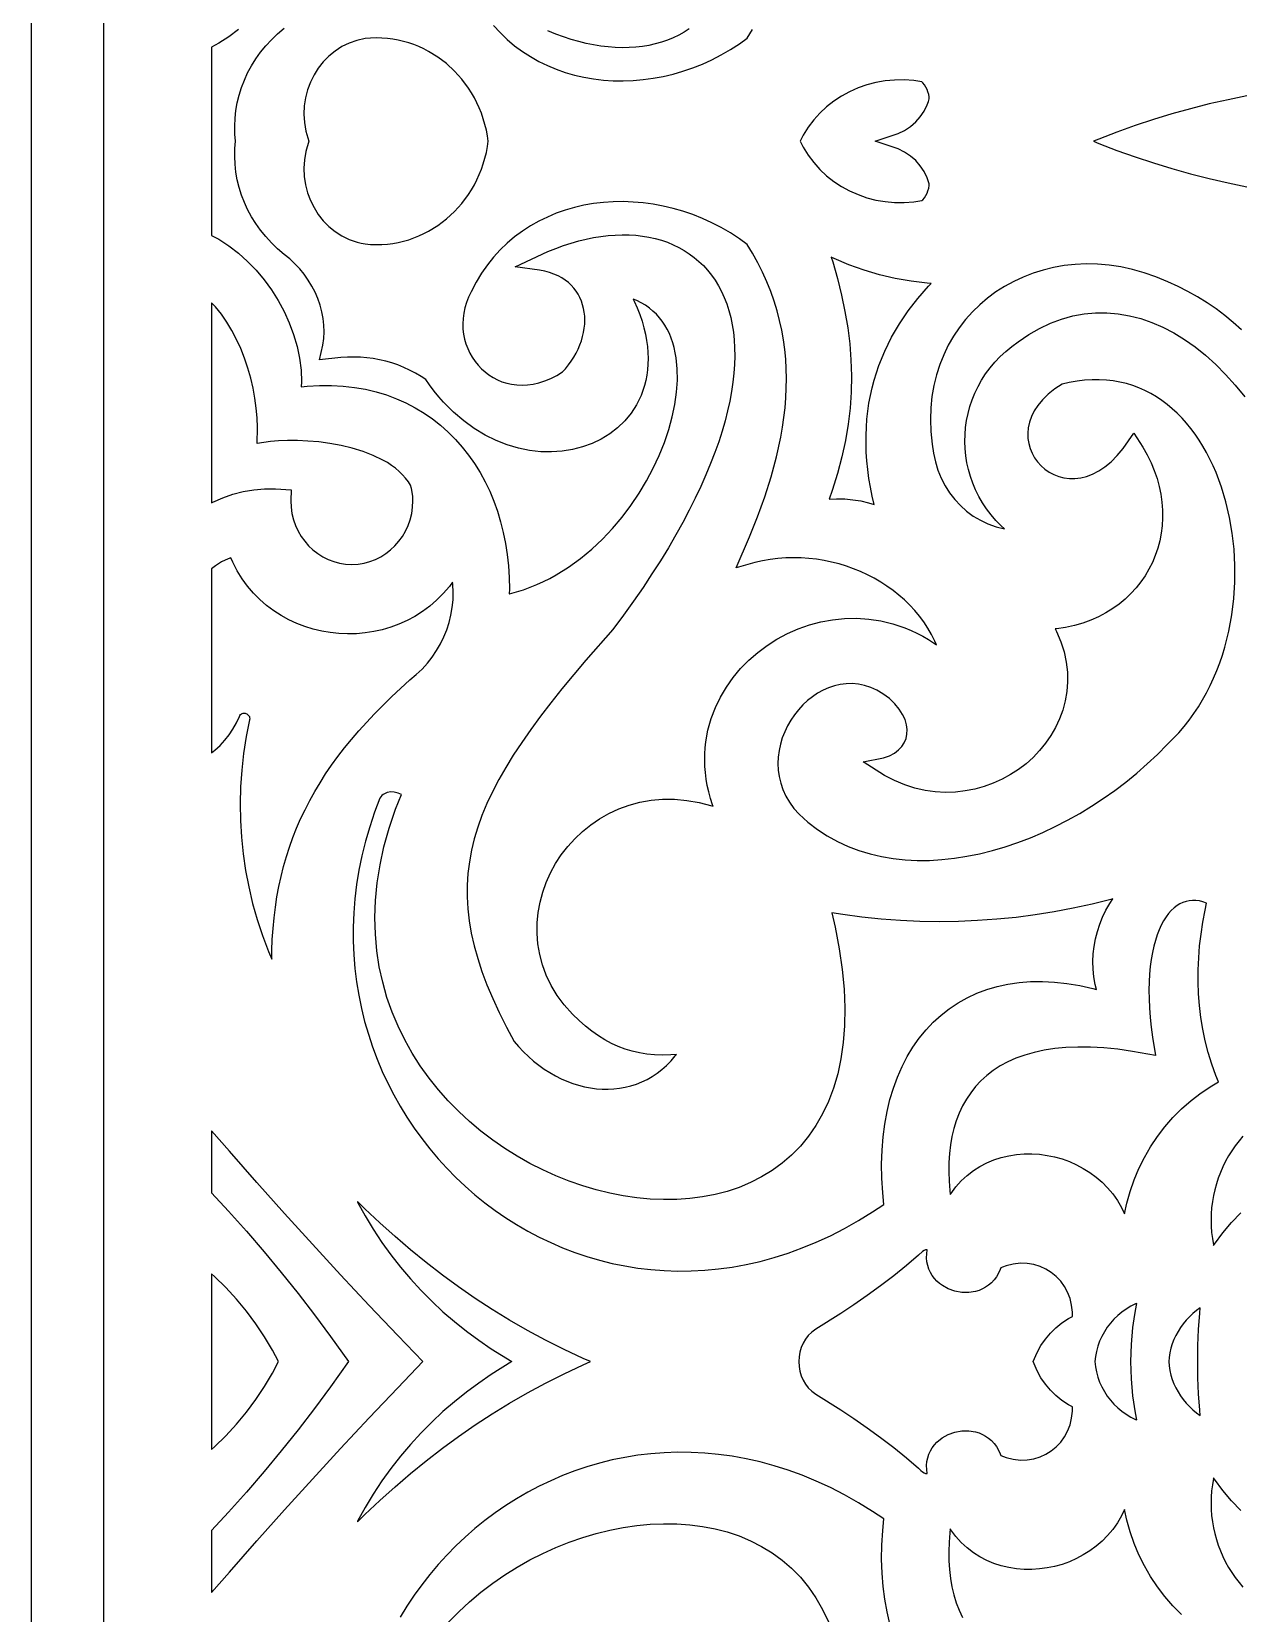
# Model space of a CAD drawing. Extents: x -375 to 375, y -1025 to 1025.
# Drawn here: x -275 to -207.8, y 697.8 to 785.7 of the extents above; entities that cross this region are included whole.
import ezdxf

# ---------------------------------------------------------------- set-up
doc = ezdxf.new("R2010")
doc.units = 0
doc.layers.add('LAYER_10', color=1, linetype='CONTINUOUS')

msp = doc.modelspace()

# ---------------------------------------------------------------- linework, layer by layer
at = {"layer": 'LAYER_10'}
for points in [[(-202.446, 925), (-202.446, 920.889), (-271, 920.889), (-271, 695.576), (-275, 695.576), (-275, 925)], [(-250.557, 782.3), (-250.723, 782.559), (-251.093, 783.057), (-251.502, 783.512), (-251.948, 783.923), (-252.429, 784.288), (-252.944, 784.605), (-253.208, 784.742), (-253.481, 784.867), (-253.76, 784.979), (-254.045, 785.077), (-254.334, 785.16), (-254.629, 785.229), (-254.928, 785.282), (-255.232, 785.321), (-255.539, 785.344), (-255.849, 785.35), (-256.162, 785.341), (-256.466, 785.315), (-256.924, 785.215), (-257.358, 785.063), (-257.763, 784.865), (-258.139, 784.623), (-258.483, 784.341), (-258.794, 784.023), (-259.07, 783.673), (-259.309, 783.295), (-259.508, 782.891), (-259.666, 782.468), (-259.78, 782.027), (-259.849, 781.574), (-259.871, 781.112), (-259.843, 780.646), (-259.765, 780.178), (-259.605, 779.61), (-259.765, 779.042), (-259.843, 778.574), (-259.871, 778.107), (-259.849, 777.645), (-259.78, 777.192), (-259.666, 776.752), (-259.508, 776.328), (-259.309, 775.925), (-259.07, 775.546), (-258.794, 775.196), (-258.483, 774.878), (-258.139, 774.597), (-257.763, 774.355), (-257.358, 774.156), (-256.92, 774.003), (-256.698, 773.947), (-256.47, 773.905), (-256.162, 773.879), (-255.849, 773.869), (-255.539, 773.876), (-255.232, 773.899), (-254.928, 773.937), (-254.629, 773.991), (-254.334, 774.06), (-254.045, 774.143), (-253.76, 774.241), (-253.481, 774.352), (-253.208, 774.478), (-252.944, 774.614), (-252.429, 774.932), (-251.948, 775.297), (-251.502, 775.708), (-251.093, 776.162), (-250.723, 776.66), (-250.557, 776.919), (-250.401, 777.19), (-250.257, 777.47), (-250.126, 777.759), (-250.007, 778.055), (-249.902, 778.36), (-249.81, 778.671), (-249.732, 778.99), (-249.669, 779.316), (-249.626, 779.61), (-249.669, 779.904), (-249.732, 780.229), (-249.81, 780.548), (-249.902, 780.86), (-250.007, 781.164), (-250.126, 781.461), (-250.257, 781.749), (-250.401, 782.029)], [(-225.988, 776.24), (-225.535, 776.312), (-225.486, 776.361), (-225.393, 776.476), (-225.313, 776.599), (-225.246, 776.729), (-225.194, 776.864), (-225.156, 777.003), (-225.133, 777.146), (-225.127, 777.249), (-225.237, 777.582), (-225.406, 777.928), (-225.62, 778.247), (-225.875, 778.536), (-226.168, 778.79), (-226.495, 779.007), (-226.852, 779.182), (-228.129, 779.61), (-226.852, 780.038), (-226.495, 780.213), (-226.168, 780.429), (-225.875, 780.684), (-225.62, 780.972), (-225.406, 781.291), (-225.235, 781.642), (-225.17, 781.819), (-225.127, 781.965), (-225.133, 782.074), (-225.156, 782.216), (-225.194, 782.356), (-225.246, 782.491), (-225.313, 782.62), (-225.393, 782.743), (-225.486, 782.859), (-225.535, 782.907), (-225.988, 782.979), (-226.523, 783.019), (-227.053, 783.013), (-227.576, 782.965), (-228.089, 782.874), (-228.591, 782.743), (-229.077, 782.572), (-229.547, 782.363), (-229.996, 782.118), (-230.423, 781.836), (-230.825, 781.521), (-231.199, 781.173), (-231.544, 780.793), (-231.856, 780.384), (-232.133, 779.945), (-232.305, 779.61), (-232.133, 779.274), (-231.856, 778.836), (-231.544, 778.426), (-231.199, 778.046), (-230.825, 777.698), (-230.423, 777.383), (-229.996, 777.102), (-229.547, 776.856), (-229.077, 776.647), (-228.591, 776.476), (-228.089, 776.345), (-227.576, 776.255), (-227.053, 776.206), (-226.523, 776.201)], [(-249.047, 744.148), (-249.395, 743.479), (-249.705, 742.818), (-249.977, 742.164), (-250.21, 741.515), (-250.405, 740.869), (-250.561, 740.226), (-250.679, 739.583), (-250.758, 738.937), (-250.798, 738.289), (-250.8, 737.635), (-250.762, 736.973), (-250.686, 736.302), (-250.569, 735.621), (-250.413, 734.926), (-250.216, 734.217), (-249.979, 733.493), (-249.7, 732.75), (-249.381, 731.989), (-249.019, 731.207), (-248.615, 730.403), (-248.183, 729.601), (-247.942, 729.319), (-247.674, 729.034), (-247.397, 728.766), (-247.111, 728.517), (-246.817, 728.284), (-246.515, 728.07), (-246.208, 727.874), (-245.895, 727.696), (-245.578, 727.537), (-245.256, 727.396), (-244.932, 727.274), (-244.605, 727.172), (-244.278, 727.088), (-243.949, 727.025), (-243.621, 726.98), (-243.294, 726.956), (-242.969, 726.952), (-242.647, 726.967), (-242.328, 727.003), (-242.013, 727.06), (-241.702, 727.137), (-241.398, 727.235), (-241.099, 727.354), (-240.807, 727.494), (-240.523, 727.656), (-240.247, 727.84), (-239.979, 728.046), (-239.721, 728.274), (-239.473, 728.526), (-239.236, 728.8), (-239.174, 728.883), (-239.485, 728.861), (-239.945, 728.851), (-240.389, 728.865), (-240.816, 728.905), (-241.23, 728.97), (-241.631, 729.062), (-242.022, 729.181), (-242.403, 729.327), (-242.776, 729.5), (-243.142, 729.7), (-243.504, 729.927), (-243.864, 730.181), (-244.222, 730.463), (-244.583, 730.772), (-244.954, 731.116), (-245.409, 731.632), (-245.8, 732.166), (-246.13, 732.716), (-246.401, 733.28), (-246.613, 733.854), (-246.769, 734.436), (-246.869, 735.021), (-246.915, 735.607), (-246.91, 736.191), (-246.855, 736.77), (-246.751, 737.34), (-246.601, 737.899), (-246.406, 738.445), (-246.169, 738.973), (-245.89, 739.482), (-245.571, 739.969), (-245.215, 740.431), (-244.823, 740.866), (-244.396, 741.27), (-243.936, 741.64), (-243.444, 741.974), (-242.923, 742.269), (-242.375, 742.522), (-241.8, 742.731), (-241.2, 742.891), (-240.579, 743.001), (-239.937, 743.057), (-239.276, 743.057), (-238.598, 742.998), (-237.906, 742.878), (-237.201, 742.693), (-237.128, 742.668), (-237.159, 742.75), (-237.276, 743.111), (-237.375, 743.471), (-237.455, 743.829), (-237.517, 744.184), (-237.562, 744.537), (-237.59, 744.886), (-237.601, 745.233), (-237.596, 745.576), (-237.574, 745.915), (-237.537, 746.253), (-237.418, 746.905), (-237.24, 747.539), (-237.009, 748.151), (-236.726, 748.737), (-236.395, 749.295), (-236.02, 749.824), (-235.603, 750.321), (-235.148, 750.784), (-234.658, 751.212), (-234.136, 751.601), (-233.584, 751.952), (-233.007, 752.26), (-232.407, 752.525), (-231.786, 752.743), (-231.149, 752.914), (-230.497, 753.034), (-229.835, 753.102), (-229.165, 753.115), (-228.49, 753.072), (-227.813, 752.969), (-227.139, 752.805), (-226.472, 752.579), (-226.137, 752.44), (-225.808, 752.285), (-225.482, 752.114), (-225.159, 751.926), (-224.84, 751.72), (-224.728, 751.641), (-224.819, 751.85), (-225.002, 752.215), (-225.206, 752.568), (-225.43, 752.908), (-225.672, 753.235), (-225.933, 753.548), (-226.21, 753.848), (-226.503, 754.133), (-226.812, 754.405), (-227.136, 754.661), (-227.473, 754.902), (-227.822, 755.127), (-228.184, 755.337), (-228.556, 755.529), (-228.938, 755.706), (-229.329, 755.864), (-229.729, 756.006), (-230.135, 756.129), (-230.548, 756.235), (-230.966, 756.321), (-231.388, 756.389), (-231.813, 756.437), (-232.242, 756.466), (-232.671, 756.475), (-233.102, 756.463), (-233.532, 756.431), (-233.961, 756.378), (-234.387, 756.303), (-234.811, 756.207), (-235.849, 755.915), (-235.11, 757.635), (-234.665, 758.753), (-234.265, 759.866), (-233.914, 760.974), (-233.616, 762.076), (-233.376, 763.176), (-233.28, 763.721), (-233.2, 764.266), (-233.138, 764.81), (-233.093, 765.353), (-233.066, 765.895), (-233.058, 766.436), (-233.069, 766.976), (-233.1, 767.514), (-233.152, 768.052), (-233.226, 768.589), (-233.321, 769.125), (-233.438, 769.66), (-233.579, 770.195), (-233.743, 770.729), (-233.932, 771.263), (-234.146, 771.797), (-234.385, 772.33), (-234.652, 772.863), (-234.945, 773.396), (-235.236, 773.881), (-235.676, 774.197), (-236.173, 774.519), (-236.682, 774.814), (-237.201, 775.081), (-237.73, 775.322), (-238.267, 775.535), (-238.811, 775.721), (-239.36, 775.879), (-239.913, 776.01), (-240.468, 776.113), (-241.024, 776.188), (-241.58, 776.236), (-242.134, 776.255), (-242.686, 776.247), (-243.233, 776.211), (-243.774, 776.146), (-244.308, 776.054), (-244.833, 775.934), (-245.349, 775.785), (-245.853, 775.608), (-246.345, 775.403), (-246.823, 775.169), (-247.286, 774.908), (-247.733, 774.618), (-248.162, 774.299), (-248.573, 773.952), (-248.963, 773.576), (-249.332, 773.171), (-249.678, 772.737), (-250.001, 772.274), (-250.299, 771.782), (-250.573, 771.254), (-250.722, 770.948), (-250.839, 770.649), (-250.929, 770.35), (-250.992, 770.053), (-251.029, 769.758), (-251.042, 769.466), (-251.031, 769.179), (-250.998, 768.897), (-250.942, 768.621), (-250.866, 768.353), (-250.769, 768.094), (-250.652, 767.846), (-250.517, 767.608), (-250.364, 767.383), (-250.194, 767.171), (-250.008, 766.974), (-249.807, 766.794), (-249.592, 766.63), (-249.363, 766.485), (-249.121, 766.359), (-248.868, 766.254), (-248.603, 766.171), (-248.328, 766.11), (-248.043, 766.074), (-247.749, 766.063), (-247.445, 766.078), (-247.134, 766.122), (-246.815, 766.195), (-246.489, 766.299), (-246.156, 766.435), (-245.818, 766.606), (-245.504, 766.795), (-245.341, 766.973), (-245.169, 767.182), (-245.012, 767.398), (-244.87, 767.618), (-244.742, 767.842), (-244.629, 768.07), (-244.532, 768.3), (-244.449, 768.531), (-244.382, 768.762), (-244.329, 768.993), (-244.292, 769.224), (-244.269, 769.452), (-244.262, 769.677), (-244.27, 769.898), (-244.292, 770.115), (-244.33, 770.327), (-244.383, 770.533), (-244.45, 770.732), (-244.533, 770.924), (-244.63, 771.108), (-244.743, 771.284), (-244.87, 771.452), (-245.014, 771.609), (-245.173, 771.757), (-245.349, 771.895), (-245.542, 772.021), (-245.752, 772.135), (-245.98, 772.236), (-246.226, 772.323), (-246.49, 772.395), (-246.773, 772.451), (-248.137, 772.629), (-246.311, 773.479), (-245.877, 773.655), (-245.448, 773.812), (-245.023, 773.951), (-244.602, 774.071), (-244.185, 774.174), (-243.772, 774.258), (-243.365, 774.324), (-242.964, 774.372), (-242.568, 774.402), (-242.179, 774.414), (-241.797, 774.408), (-241.422, 774.385), (-241.055, 774.343), (-240.697, 774.283), (-240.346, 774.205), (-240.006, 774.109), (-239.675, 773.996), (-239.354, 773.864), (-239.044, 773.715), (-238.745, 773.547), (-238.459, 773.362), (-238.184, 773.159), (-237.923, 772.939), (-237.676, 772.702), (-237.443, 772.447), (-237.225, 772.175), (-237.023, 771.887), (-236.836, 771.582), (-236.665, 771.261), (-236.511, 770.924), (-236.375, 770.572), (-236.256, 770.203), (-236.155, 769.82), (-236.072, 769.421), (-236.008, 769.008), (-235.963, 768.58), (-235.938, 768.137), (-235.932, 767.679), (-235.946, 767.207), (-235.98, 766.721), (-236.035, 766.22), (-236.112, 765.705), (-236.21, 765.176), (-236.33, 764.633), (-236.472, 764.075), (-236.636, 763.504), (-236.824, 762.919), (-237.036, 762.319), (-237.271, 761.706), (-237.53, 761.079), (-237.815, 760.439), (-238.124, 759.784), (-238.459, 759.117), (-238.82, 758.435), (-239.207, 757.74), (-239.621, 757.032), (-240.063, 756.31), (-240.532, 755.575), (-241.029, 754.826), (-241.554, 754.065), (-242.109, 753.29), (-242.699, 752.494), (-244.198, 750.791), (-245.539, 749.19), (-246.153, 748.422), (-246.73, 747.672), (-247.27, 746.939), (-247.771, 746.221), (-248.235, 745.518), (-248.66, 744.827)], [(-226.297, 770.188), (-225.76, 770.884), (-225.173, 771.557), (-225.017, 771.717), (-225.241, 771.731), (-226.132, 771.837), (-227.014, 771.993), (-227.884, 772.196), (-228.742, 772.448), (-229.584, 772.746), (-230.408, 773.091), (-230.57, 773.17), (-230.488, 772.914), (-230.223, 771.984), (-229.995, 771.065), (-229.806, 770.156), (-229.656, 769.254), (-229.545, 768.358), (-229.477, 767.465), (-229.45, 766.574), (-229.466, 765.682), (-229.526, 764.788), (-229.63, 763.89), (-229.78, 762.986), (-229.976, 762.074), (-230.219, 761.152), (-230.51, 760.218), (-230.681, 759.738), (-230.272, 759.755), (-229.823, 759.743), (-229.376, 759.701), (-228.932, 759.63), (-228.494, 759.529), (-228.187, 759.437), (-228.292, 759.891), (-228.392, 760.392), (-228.475, 760.886), (-228.54, 761.375), (-228.589, 761.857), (-228.621, 762.333), (-228.637, 762.803), (-228.636, 763.266), (-228.619, 763.723), (-228.586, 764.174), (-228.537, 764.619), (-228.472, 765.057), (-228.392, 765.49), (-228.297, 765.915), (-228.186, 766.335), (-228.061, 766.749), (-227.92, 767.158), (-227.598, 767.951), (-227.218, 768.722), (-226.784, 769.467)], [(-255.889, 756.386), (-255.593, 756.534), (-255.313, 756.71), (-255.051, 756.913), (-254.81, 757.141), (-254.591, 757.392), (-254.395, 757.663), (-254.225, 757.954), (-254.082, 758.263), (-253.967, 758.587), (-253.883, 758.925), (-253.832, 759.276), (-253.814, 759.638), (-253.825, 759.88), (-253.854, 760.112), (-253.899, 760.329), (-253.95, 760.5), (-254.068, 760.691), (-254.219, 760.895), (-254.389, 761.088), (-254.576, 761.272), (-254.781, 761.445), (-255.001, 761.608), (-255.235, 761.761), (-255.48, 761.903), (-256.016, 762.163), (-256.586, 762.382), (-257.185, 762.564), (-257.801, 762.711), (-258.425, 762.825), (-259.045, 762.907), (-259.652, 762.96), (-260.234, 762.987), (-260.781, 762.989), (-261.283, 762.97), (-261.728, 762.932), (-262.465, 762.826), (-262.448, 763.709), (-262.467, 764.239), (-262.515, 764.784), (-262.591, 765.338), (-262.695, 765.897), (-262.827, 766.457), (-262.985, 767.012), (-263.169, 767.559), (-263.378, 768.092), (-263.612, 768.607), (-263.87, 769.101), (-264.15, 769.568), (-264.453, 770.003), (-264.777, 770.404), (-264.998, 770.635), (-264.998, 759.531), (-264.926, 759.569), (-264.382, 759.807), (-263.82, 760.001), (-263.243, 760.148), (-262.655, 760.25), (-262.059, 760.303), (-261.458, 760.309), (-260.572, 760.243), (-260.603, 759.637), (-260.586, 759.276), (-260.534, 758.925), (-260.45, 758.587), (-260.336, 758.263), (-260.193, 757.954), (-260.023, 757.663), (-259.827, 757.392), (-259.608, 757.141), (-259.366, 756.913), (-259.105, 756.71), (-258.825, 756.534), (-258.529, 756.386), (-258.217, 756.267), (-257.892, 756.181), (-257.556, 756.127), (-257.209, 756.109), (-256.862, 756.127), (-256.525, 756.181), (-256.2, 756.267)], [(-227.336, 745.481), (-227.06, 745.625), (-226.831, 745.796), (-226.649, 745.988), (-226.51, 746.199), (-226.415, 746.427), (-226.361, 746.67), (-226.35, 746.928), (-226.385, 747.2), (-226.468, 747.482), (-226.602, 747.773), (-226.79, 748.067), (-227.034, 748.36), (-227.336, 748.648), (-227.695, 748.924), (-228.035, 749.121), (-228.379, 749.275), (-228.722, 749.386), (-229.063, 749.455), (-229.402, 749.486), (-229.738, 749.479), (-230.069, 749.438), (-230.395, 749.363), (-230.714, 749.256), (-231.024, 749.118), (-231.325, 748.952), (-231.613, 748.758), (-231.888, 748.54), (-232.148, 748.298), (-232.391, 748.035), (-232.615, 747.752), (-232.818, 747.452), (-232.999, 747.137), (-233.157, 746.809), (-233.288, 746.47), (-233.393, 746.121), (-233.47, 745.766), (-233.517, 745.406), (-233.532, 745.043), (-233.516, 744.679), (-233.465, 744.315), (-233.379, 743.953), (-233.256, 743.594), (-233.094, 743.24), (-232.891, 742.893), (-232.646, 742.553), (-232.359, 742.225), (-231.862, 741.782), (-231.337, 741.379), (-230.79, 741.022), (-230.223, 740.708), (-229.638, 740.437), (-229.034, 740.209), (-228.414, 740.021), (-227.778, 739.873), (-227.129, 739.765), (-226.468, 739.695), (-225.796, 739.662), (-225.114, 739.667), (-224.424, 739.708), (-223.728, 739.783), (-223.028, 739.893), (-222.324, 740.036), (-221.618, 740.212), (-220.913, 740.419), (-220.208, 740.657), (-219.507, 740.925), (-218.811, 741.221), (-218.121, 741.545), (-217.438, 741.896), (-216.765, 742.273), (-216.103, 742.674), (-215.453, 743.1), (-214.817, 743.548), (-214.197, 744.018), (-213.593, 744.509), (-213.009, 745.02), (-212.444, 745.55), (-211.896, 746.104), (-211.564, 746.428), (-211.255, 746.758), (-210.961, 747.1), (-210.683, 747.454), (-210.419, 747.819), (-210.17, 748.195), (-209.936, 748.58), (-209.717, 748.975), (-209.512, 749.379), (-209.322, 749.79), (-209.146, 750.209), (-208.985, 750.635), (-208.838, 751.067), (-208.706, 751.502), (-208.482, 752.393), (-208.315, 753.296), (-208.202, 754.208), (-208.144, 755.124), (-208.139, 756.038), (-208.187, 756.946), (-208.287, 757.842), (-208.438, 758.72), (-208.638, 759.576), (-208.887, 760.404), (-209.185, 761.202), (-209.35, 761.583), (-209.527, 761.956), (-209.716, 762.318), (-209.916, 762.669), (-210.128, 763.008), (-210.35, 763.334), (-210.582, 763.647), (-210.826, 763.945), (-211.08, 764.229), (-211.344, 764.498), (-211.618, 764.752), (-211.903, 764.989), (-212.197, 765.209), (-212.501, 765.412), (-212.815, 765.597), (-213.139, 765.763), (-213.472, 765.91), (-213.815, 766.038), (-214.168, 766.146), (-214.53, 766.233), (-214.902, 766.299), (-215.284, 766.343), (-215.676, 766.365), (-216.078, 766.363), (-216.489, 766.337), (-216.911, 766.287), (-217.342, 766.211), (-217.739, 766.119), (-218.141, 765.855), (-218.514, 765.557), (-218.829, 765.251), (-219.087, 764.941), (-219.293, 764.628), (-219.45, 764.316), (-219.56, 764.005), (-219.628, 763.699), (-219.655, 763.397), (-219.645, 763.103), (-219.6, 762.816), (-219.521, 762.54), (-219.41, 762.277), (-219.27, 762.028), (-219.103, 761.797), (-218.909, 761.586), (-218.693, 761.398), (-218.456, 761.235), (-218.2, 761.099), (-217.927, 760.993), (-217.64, 760.919), (-217.34, 760.88), (-217.03, 760.878), (-216.71, 760.916), (-216.382, 760.996), (-216.048, 761.121), (-215.709, 761.295), (-215.367, 761.522), (-215.025, 761.804), (-214.685, 762.146), (-214.349, 762.55), (-213.76, 763.392), (-213.251, 762.609), (-213.009, 762.184), (-212.799, 761.753), (-212.618, 761.317), (-212.468, 760.879), (-212.348, 760.439), (-212.258, 759.999), (-212.197, 759.559), (-212.165, 759.122), (-212.162, 758.687), (-212.187, 758.257), (-212.24, 757.833), (-212.321, 757.416), (-212.429, 757.007), (-212.565, 756.607), (-212.727, 756.219), (-212.915, 755.842), (-213.129, 755.479), (-213.368, 755.13), (-213.633, 754.797), (-213.922, 754.481), (-214.235, 754.183), (-214.572, 753.905), (-214.932, 753.647), (-215.314, 753.412), (-215.719, 753.199), (-216.145, 753.011), (-216.593, 752.849), (-217.061, 752.712), (-217.549, 752.604), (-218.057, 752.524), (-218.121, 752.518), (-218.046, 752.375), (-217.809, 751.809), (-217.631, 751.244), (-217.512, 750.683), (-217.447, 750.128), (-217.437, 749.58), (-217.478, 749.044), (-217.567, 748.52), (-217.703, 748.011), (-217.883, 747.52), (-218.105, 747.047), (-218.365, 746.596), (-218.662, 746.167), (-218.993, 745.763), (-219.356, 745.385), (-219.748, 745.035), (-220.167, 744.715), (-220.611, 744.427), (-221.078, 744.172), (-221.565, 743.952), (-222.07, 743.769), (-222.591, 743.625), (-223.126, 743.521), (-223.672, 743.46), (-224.228, 743.444), (-224.789, 743.474), (-225.355, 743.552), (-225.923, 743.681), (-226.49, 743.861), (-227.053, 744.095), (-227.611, 744.384), (-228.803, 745.135), (-227.66, 745.368)], [(-255.993, 752.372), (-256.473, 752.298), (-256.956, 752.256), (-257.441, 752.245), (-257.924, 752.265), (-258.406, 752.316), (-258.883, 752.398), (-259.354, 752.511), (-259.817, 752.654), (-260.27, 752.828), (-260.712, 753.033), (-261.139, 753.268), (-261.551, 753.533), (-261.945, 753.829), (-262.32, 754.154), (-262.673, 754.51), (-263.002, 754.895), (-263.305, 755.31), (-263.58, 755.754), (-263.826, 756.227), (-263.927, 756.465), (-264.082, 756.416), (-264.45, 756.245), (-264.788, 756.031), (-264.998, 755.856), (-264.998, 745.644), (-264.817, 745.787), (-264.531, 746.051), (-264.267, 746.336), (-264.027, 746.639), (-263.813, 746.96), (-263.624, 747.298), (-263.458, 747.661), (-263.426, 747.718), (-263.388, 747.763), (-263.344, 747.797), (-263.296, 747.821), (-263.245, 747.835), (-263.193, 747.84), (-263.141, 747.836), (-263.091, 747.823), (-263.043, 747.803), (-262.999, 747.774), (-262.96, 747.739), (-262.927, 747.696), (-262.903, 747.648), (-262.888, 747.593), (-262.883, 747.534), (-262.89, 747.469), (-263.077, 746.537), (-263.221, 745.608), (-263.326, 744.677), (-263.39, 743.745), (-263.414, 742.812), (-263.397, 741.88), (-263.341, 740.95), (-263.246, 740.024), (-263.111, 739.103), (-262.936, 738.187), (-262.722, 737.278), (-262.469, 736.377), (-262.177, 735.486), (-261.847, 734.605), (-261.662, 734.171), (-261.654, 734.655), (-261.629, 735.274), (-261.588, 735.883), (-261.531, 736.481), (-261.458, 737.069), (-261.369, 737.647), (-261.263, 738.216), (-261.141, 738.776), (-261.002, 739.328), (-260.846, 739.871), (-260.673, 740.407), (-260.483, 740.936), (-260.276, 741.457), (-260.051, 741.972), (-259.809, 742.481), (-259.549, 742.985), (-259.272, 743.483), (-258.976, 743.976), (-258.662, 744.465), (-258.331, 744.95), (-257.981, 745.432), (-257.613, 745.91), (-257.226, 746.386), (-256.82, 746.861), (-255.955, 747.803), (-255.013, 748.743), (-253.991, 749.687), (-253.628, 749.986), (-253.306, 750.293), (-253.009, 750.618), (-252.739, 750.961), (-252.496, 751.319), (-252.28, 751.691), (-252.092, 752.076), (-251.932, 752.472), (-251.801, 752.877), (-251.699, 753.291), (-251.627, 753.711), (-251.586, 754.136), (-251.576, 754.565), (-251.597, 754.996), (-251.613, 755.122), (-251.79, 754.881), (-252.132, 754.483), (-252.496, 754.118), (-252.882, 753.786), (-253.286, 753.487), (-253.707, 753.22), (-254.142, 752.986), (-254.591, 752.785), (-255.05, 752.615), (-255.518, 752.478)], [(-240.625, 720.849), (-241.372, 720.92), (-242.123, 721.03), (-242.876, 721.178), (-243.629, 721.363), (-244.379, 721.586), (-245.125, 721.845), (-245.864, 722.139), (-246.594, 722.469), (-247.313, 722.833), (-248.019, 723.231), (-248.709, 723.662), (-249.381, 724.127), (-250.034, 724.623), (-250.664, 725.152), (-251.271, 725.711), (-251.85, 726.302), (-252.401, 726.922), (-252.92, 727.572), (-253.406, 728.25), (-253.857, 728.957), (-254.269, 729.692), (-254.642, 730.454), (-254.971, 731.242), (-255.256, 732.056), (-255.493, 732.896), (-255.681, 733.759), (-255.817, 734.647), (-255.899, 735.557), (-255.925, 736.489), (-255.892, 737.443), (-255.798, 738.417), (-255.642, 739.411), (-255.421, 740.424), (-255.132, 741.455), (-254.775, 742.503), (-254.446, 743.321), (-254.64, 743.404), (-254.847, 743.453), (-255.047, 743.463), (-255.241, 743.433), (-255.319, 743.407), (-255.397, 743.369), (-255.47, 743.322), (-255.537, 743.264), (-255.599, 743.196), (-255.645, 743.129), (-255.942, 742.345), (-256.213, 741.535), (-256.447, 740.726), (-256.647, 739.921), (-256.811, 739.12), (-256.941, 738.322), (-257.037, 737.53), (-257.1, 736.743), (-257.131, 735.962), (-257.13, 735.188), (-257.098, 734.421), (-257.036, 733.662), (-256.944, 732.911), (-256.823, 732.169), (-256.673, 731.438), (-256.496, 730.716), (-256.291, 730.006), (-256.059, 729.307), (-255.801, 728.62), (-255.518, 727.946), (-255.211, 727.286), (-254.879, 726.639), (-254.523, 726.008), (-254.145, 725.392), (-253.744, 724.792), (-253.322, 724.208), (-252.879, 723.642), (-252.415, 723.094), (-251.932, 722.564), (-251.43, 722.054), (-250.909, 721.563), (-250.37, 721.093), (-249.814, 720.644), (-249.242, 720.217), (-248.654, 719.812), (-248.05, 719.43), (-247.432, 719.072), (-246.8, 718.739), (-246.155, 718.43), (-245.496, 718.146), (-244.826, 717.889), (-244.144, 717.659), (-243.452, 717.456), (-242.749, 717.281), (-242.037, 717.135), (-241.315, 717.018), (-240.585, 716.931), (-239.848, 716.875), (-239.103, 716.849), (-238.352, 716.856), (-237.595, 716.895), (-236.833, 716.967), (-236.066, 717.074), (-235.295, 717.214), (-234.52, 717.389), (-233.743, 717.601), (-232.963, 717.848), (-232.181, 718.133), (-231.399, 718.455), (-230.616, 718.816), (-229.833, 719.216), (-229.05, 719.656), (-228.27, 720.136), (-227.64, 720.557), (-227.707, 721.195), (-227.756, 722.005), (-227.769, 722.793), (-227.746, 723.559), (-227.688, 724.301), (-227.596, 725.018), (-227.469, 725.711), (-227.309, 726.378), (-227.116, 727.017), (-226.891, 727.63), (-226.634, 728.214), (-226.347, 728.768), (-226.029, 729.292), (-225.681, 729.785), (-225.304, 730.246), (-224.9, 730.674), (-224.467, 731.068), (-224.009, 731.427), (-223.524, 731.75), (-223.015, 732.036), (-222.482, 732.284), (-221.926, 732.494), (-221.348, 732.665), (-220.75, 732.796), (-220.131, 732.886), (-219.493, 732.935), (-218.837, 732.943), (-218.163, 732.908), (-217.472, 732.83), (-216.765, 732.708), (-216.043, 732.542), (-215.84, 732.484), (-215.908, 732.77), (-215.978, 733.193), (-216.018, 733.618), (-216.028, 734.043), (-216.01, 734.466), (-215.963, 734.886), (-215.887, 735.301), (-215.783, 735.711), (-215.652, 736.114), (-215.493, 736.508), (-215.307, 736.892), (-215.094, 737.265), (-214.918, 737.53), (-215.032, 737.498), (-216.074, 737.236), (-217.123, 737.006), (-218.177, 736.806), (-219.236, 736.637), (-220.299, 736.499), (-221.365, 736.392), (-222.434, 736.316), (-223.505, 736.271), (-224.577, 736.258), (-225.649, 736.275), (-226.721, 736.324), (-227.792, 736.404), (-228.861, 736.515), (-229.928, 736.657), (-230.54, 736.758), (-230.351, 735.959), (-230.122, 734.759), (-229.957, 733.611), (-229.854, 732.516), (-229.812, 731.473), (-229.829, 730.481), (-229.903, 729.54), (-230.031, 728.649), (-230.212, 727.807), (-230.444, 727.016), (-230.724, 726.273), (-231.051, 725.58), (-231.422, 724.935), (-231.835, 724.339), (-232.287, 723.791), (-232.777, 723.291), (-233.3, 722.84), (-233.856, 722.435), (-234.441, 722.078), (-235.053, 721.766), (-235.689, 721.501), (-236.347, 721.279), (-237.024, 721.102), (-237.719, 720.968), (-238.428, 720.877), (-239.151, 720.827), (-239.883, 720.818)], [(-224.004, 723.373), (-224.035, 722.878), (-224.042, 722.37), (-224.024, 721.85), (-223.982, 721.319), (-223.957, 721.108), (-223.93, 721.151), (-223.652, 721.524), (-223.348, 721.862), (-223.02, 722.164), (-222.672, 722.431), (-222.305, 722.664), (-221.923, 722.863), (-221.528, 723.027), (-221.121, 723.159), (-220.706, 723.257), (-220.285, 723.324), (-219.859, 723.359), (-219.432, 723.363), (-219.005, 723.336), (-218.58, 723.279), (-218.159, 723.193), (-217.745, 723.077), (-217.339, 722.932), (-216.945, 722.758), (-216.563, 722.557), (-216.197, 722.327), (-215.847, 722.069), (-215.518, 721.785), (-215.211, 721.473), (-214.928, 721.134), (-214.672, 720.769), (-214.446, 720.379), (-214.282, 720.03), (-214.153, 720.616), (-213.964, 721.277), (-213.737, 721.923), (-213.471, 722.552), (-213.168, 723.162), (-212.827, 723.751), (-212.45, 724.318), (-212.035, 724.859), (-211.585, 725.375), (-211.099, 725.862), (-210.577, 726.32), (-210.021, 726.745), (-209.431, 727.137), (-209.051, 727.354), (-209.201, 727.719), (-209.426, 728.352), (-209.621, 728.992), (-209.785, 729.637), (-209.921, 730.287), (-210.027, 730.941), (-210.106, 731.598), (-210.157, 732.258), (-210.181, 732.92), (-210.179, 733.583), (-210.152, 734.246), (-210.1, 734.909), (-210.024, 735.572), (-209.925, 736.233), (-209.802, 736.891), (-209.713, 737.294), (-209.915, 737.364), (-210.115, 737.412), (-210.308, 737.438), (-210.496, 737.442), (-210.678, 737.425), (-210.855, 737.388), (-211.027, 737.33), (-211.195, 737.251), (-211.358, 737.151), (-211.518, 737.029), (-211.673, 736.884), (-211.822, 736.716), (-211.965, 736.525), (-212.102, 736.311), (-212.23, 736.073), (-212.35, 735.812), (-212.46, 735.528), (-212.561, 735.221), (-212.65, 734.891), (-212.727, 734.539), (-212.792, 734.165), (-212.844, 733.768), (-212.882, 733.35), (-212.906, 732.911), (-212.915, 732.45), (-212.909, 731.969), (-212.886, 731.467), (-212.848, 730.945), (-212.791, 730.403), (-212.718, 729.841), (-212.557, 728.827), (-213.832, 729.055), (-214.647, 729.169), (-215.423, 729.246), (-216.161, 729.287), (-216.862, 729.294), (-217.526, 729.267), (-218.154, 729.208), (-218.745, 729.118), (-219.301, 728.998), (-219.822, 728.849), (-220.309, 728.673), (-220.762, 728.47), (-221.182, 728.243), (-221.571, 727.991), (-221.928, 727.716), (-222.255, 727.419), (-222.553, 727.1), (-222.822, 726.761), (-223.063, 726.401), (-223.277, 726.022), (-223.463, 725.623), (-223.623, 725.206), (-223.757, 724.772), (-223.865, 724.321), (-223.947, 723.855)], [(-262.084, 717.925), (-261.128, 716.772), (-260.192, 715.603), (-259.279, 714.417), (-258.388, 713.216), (-257.391, 711.819), (-258.388, 710.422), (-259.279, 709.22), (-260.192, 708.035), (-261.128, 706.865), (-262.084, 705.713), (-263.063, 704.577), (-264.062, 703.458), (-264.998, 702.448), (-264.998, 698.989), (-264.014, 700.127), (-262.489, 701.863), (-260.949, 703.588), (-259.396, 705.301), (-257.829, 707.003), (-256.248, 708.693), (-254.654, 710.37), (-253.255, 711.819), (-254.654, 713.267), (-256.248, 714.945), (-257.829, 716.635), (-259.396, 718.337), (-260.949, 720.05), (-262.489, 721.775), (-264.014, 723.511), (-264.998, 724.649), (-264.998, 721.19), (-264.062, 720.18), (-263.063, 719.061)], [(-246.448, 710.629), (-245.417, 711.147), (-244.362, 711.638), (-243.944, 711.819), (-244.362, 711.999), (-245.417, 712.491), (-246.448, 713.008), (-247.455, 713.551), (-248.44, 714.118), (-249.404, 714.71), (-250.348, 715.326), (-251.272, 715.967), (-252.179, 716.631), (-253.07, 717.32), (-253.944, 718.033), (-254.805, 718.768), (-255.652, 719.528), (-256.488, 720.31), (-256.9, 720.713), (-256.885, 720.683), (-256.465, 719.915), (-256.015, 719.17), (-255.538, 718.446), (-255.034, 717.745), (-254.504, 717.067), (-253.949, 716.413), (-253.37, 715.782), (-252.769, 715.177), (-252.146, 714.596), (-251.502, 714.041), (-250.839, 713.512), (-250.156, 713.009), (-249.457, 712.533), (-248.315, 711.819), (-249.457, 711.104), (-250.156, 710.629), (-250.839, 710.126), (-251.502, 709.597), (-252.146, 709.042), (-252.769, 708.461), (-253.37, 707.855), (-253.949, 707.225), (-254.504, 706.571), (-255.034, 705.893), (-255.538, 705.192), (-256.015, 704.468), (-256.465, 703.722), (-256.885, 702.955), (-256.9, 702.925), (-256.488, 703.328), (-255.652, 704.11), (-254.805, 704.869), (-253.944, 705.605), (-253.07, 706.318), (-252.179, 707.006), (-251.272, 707.671), (-250.348, 708.312), (-249.404, 708.928), (-248.44, 709.52), (-247.455, 710.087)], [(-220.061, 706.353), (-219.681, 706.362), (-219.316, 706.42), (-218.97, 706.525), (-218.644, 706.674), (-218.342, 706.863), (-218.066, 707.089), (-217.822, 707.35), (-217.611, 707.643), (-217.436, 707.964), (-217.302, 708.31), (-217.212, 708.679), (-217.168, 709.069), (-217.172, 709.311), (-217.385, 709.421), (-217.749, 709.659), (-218.086, 709.931), (-218.393, 710.235), (-218.67, 710.566), (-218.915, 710.924), (-219.125, 711.305), (-219.348, 711.819), (-219.125, 712.332), (-218.915, 712.713), (-218.67, 713.071), (-218.393, 713.403), (-218.086, 713.706), (-217.749, 713.978), (-217.385, 714.216), (-217.172, 714.327), (-217.168, 714.569), (-217.212, 714.958), (-217.302, 715.328), (-217.436, 715.674), (-217.611, 715.995), (-217.822, 716.287), (-218.066, 716.548), (-218.342, 716.775), (-218.644, 716.964), (-218.97, 717.112), (-219.316, 717.218), (-219.681, 717.276), (-220.061, 717.285), (-220.453, 717.241), (-220.859, 717.139), (-221.059, 717.068), (-221.149, 717.029), (-221.178, 716.941), (-221.276, 716.728), (-221.391, 716.534), (-221.522, 716.358), (-221.668, 716.203), (-221.826, 716.068), (-221.994, 715.952), (-222.171, 715.857), (-222.354, 715.78), (-222.549, 715.721), (-222.928, 715.66), (-223.317, 715.665), (-223.699, 715.734), (-224.064, 715.864), (-224.397, 716.049), (-224.558, 716.168), (-224.704, 716.298), (-224.837, 716.443), (-224.955, 716.601), (-225.058, 716.773), (-225.143, 716.958), (-225.208, 717.155), (-225.251, 717.363), (-225.272, 717.58), (-225.267, 717.805), (-225.239, 718.032), (-225.269, 718.034), (-225.33, 718.024), (-225.407, 717.992), (-225.492, 717.94), (-225.721, 717.74), (-226.39, 717.157), (-227.097, 716.583), (-227.827, 716.024), (-228.569, 715.486), (-229.311, 714.972), (-230.044, 714.486), (-231.419, 713.628), (-231.652, 713.463), (-231.844, 713.279), (-232.005, 713.072), (-232.137, 712.845), (-232.24, 712.602), (-232.312, 712.348), (-232.354, 712.087), (-232.365, 711.819), (-232.354, 711.551), (-232.312, 711.29), (-232.24, 711.035), (-232.137, 710.793), (-232.005, 710.566), (-231.844, 710.359), (-231.652, 710.175), (-231.419, 710.01), (-230.044, 709.152), (-229.311, 708.666), (-228.569, 708.152), (-227.827, 707.614), (-227.097, 707.055), (-226.39, 706.48), (-225.716, 705.894), (-225.598, 705.781), (-225.498, 705.701), (-225.407, 705.645), (-225.33, 705.614), (-225.269, 705.603), (-225.239, 705.606), (-225.267, 705.832), (-225.272, 706.058), (-225.251, 706.275), (-225.208, 706.483), (-225.143, 706.68), (-225.058, 706.865), (-224.955, 707.037), (-224.837, 707.195), (-224.699, 707.345), (-224.403, 707.586), (-224.064, 707.774), (-223.699, 707.904), (-223.317, 707.972), (-222.928, 707.978), (-222.549, 707.917), (-222.354, 707.857), (-222.171, 707.781), (-221.994, 707.685), (-221.826, 707.57), (-221.668, 707.435), (-221.522, 707.279), (-221.391, 707.104), (-221.276, 706.91), (-221.178, 706.696), (-221.151, 706.615), (-220.855, 706.498), (-220.453, 706.397)], [(-262.059, 713.195), (-262.541, 713.918), (-263.061, 714.616), (-263.617, 715.288), (-264.208, 715.932), (-264.833, 716.547), (-264.998, 716.694), (-264.998, 711.819), (-264.998, 706.944), (-264.833, 707.09), (-264.208, 707.705), (-263.617, 708.35), (-263.061, 709.021), (-262.541, 709.719), (-262.059, 710.442), (-261.615, 711.189), (-261.283, 711.819), (-261.615, 712.449)], [(-215.756, 712.678), (-215.834, 712.392), (-215.888, 712.099), (-215.916, 711.819), (-215.888, 711.538), (-215.834, 711.245), (-215.756, 710.959), (-215.657, 710.682), (-215.536, 710.414), (-215.395, 710.156), (-215.234, 709.91), (-215.056, 709.676), (-214.86, 709.457), (-214.648, 709.253), (-214.421, 709.065), (-214.18, 708.894), (-213.926, 708.743), (-213.661, 708.611), (-213.593, 708.583), (-213.67, 708.978), (-213.806, 709.92), (-213.885, 710.867), (-213.919, 711.819), (-213.885, 712.771), (-213.806, 713.715), (-213.746, 714.19), (-213.67, 714.662), (-213.593, 715.054), (-213.661, 715.027), (-213.926, 714.895), (-214.18, 714.743), (-214.421, 714.573), (-214.648, 714.385), (-214.86, 714.181), (-215.056, 713.962), (-215.234, 713.728), (-215.395, 713.482), (-215.536, 713.224), (-215.657, 712.956)], [(-211.422, 710.363), (-211.3, 710.138), (-211.163, 709.92), (-211.011, 709.711), (-210.845, 709.512), (-210.666, 709.323), (-210.472, 709.145), (-210.266, 708.978), (-210.065, 708.837), (-210.098, 709.13), (-210.165, 710.027), (-210.199, 710.925), (-210.2, 711.819), (-210.199, 712.713), (-210.165, 713.611), (-210.098, 714.508), (-210.065, 714.801), (-210.266, 714.66), (-210.472, 714.493), (-210.666, 714.315), (-210.845, 714.126), (-211.011, 713.926), (-211.163, 713.718), (-211.3, 713.5), (-211.422, 713.275), (-211.528, 713.043), (-211.619, 712.804), (-211.693, 712.56), (-211.751, 712.311), (-211.792, 712.057), (-211.814, 711.819), (-211.792, 711.58), (-211.751, 711.327), (-211.693, 711.078), (-211.619, 710.834), (-211.528, 710.595)]]:
    msp.add_lwpolyline(points, close=True, dxfattribs=at)
for points in [[(-263.505, 785.825), (-264.038, 785.415), (-264.596, 785.055), (-265, 784.842), (-264.998, 779.61), (-265, 774.378), (-264.596, 774.165), (-264.038, 773.804), (-263.505, 773.394), (-262.999, 772.939), (-262.524, 772.443), (-262.08, 771.912), (-261.672, 771.349), (-261.301, 770.759), (-260.971, 770.146), (-260.685, 769.516), (-260.444, 768.871), (-260.253, 768.217), (-260.114, 767.558), (-260.031, 766.897), (-260.007, 766.244), (-260.017, 765.972), (-259.687, 766.009), (-259.006, 766.047), (-258.341, 766.048), (-257.694, 766.011), (-257.064, 765.939), (-256.453, 765.832), (-255.86, 765.691), (-255.287, 765.517), (-254.733, 765.31), (-254.199, 765.073), (-253.686, 764.805), (-253.195, 764.508), (-252.725, 764.183), (-252.278, 763.831), (-251.853, 763.453), (-251.451, 763.05), (-251.073, 762.623), (-250.718, 762.174), (-250.388, 761.702), (-250.083, 761.21), (-249.803, 760.699), (-249.548, 760.168), (-249.319, 759.621), (-249.116, 759.056), (-248.939, 758.476), (-248.79, 757.882), (-248.667, 757.274), (-248.572, 756.654), (-248.505, 756.022), (-248.466, 755.379), (-248.455, 754.727), (-248.463, 754.466), (-248.439, 754.472), (-248.051, 754.576), (-247.669, 754.696), (-247.292, 754.833), (-246.922, 754.984), (-246.557, 755.15), (-246.198, 755.331), (-245.849, 755.524), (-245.162, 755.953), (-244.506, 756.429), (-243.879, 756.949), (-243.284, 757.509), (-242.722, 758.104), (-242.194, 758.73), (-241.702, 759.382), (-241.249, 760.056), (-240.834, 760.747), (-240.461, 761.451), (-240.13, 762.163), (-239.843, 762.878), (-239.602, 763.592), (-239.408, 764.299), (-239.262, 764.996), (-239.165, 765.676), (-239.12, 766.337), (-239.126, 766.971), (-239.185, 767.58), (-239.234, 767.866), (-239.296, 768.146), (-239.372, 768.417), (-239.462, 768.677), (-239.565, 768.927), (-239.682, 769.165), (-239.812, 769.392), (-239.956, 769.608), (-240.115, 769.811), (-240.287, 770.002), (-240.475, 770.181), (-240.677, 770.347), (-240.895, 770.499), (-241.129, 770.638), (-241.379, 770.763), (-241.57, 770.841), (-241.515, 770.728), (-241.351, 770.351), (-241.207, 769.979), (-241.084, 769.613), (-240.98, 769.253), (-240.896, 768.9), (-240.831, 768.552), (-240.784, 768.212), (-240.756, 767.878), (-240.745, 767.551), (-240.752, 767.232), (-240.777, 766.921), (-240.818, 766.617), (-240.875, 766.322), (-240.948, 766.035), (-241.037, 765.757), (-241.14, 765.488), (-241.258, 765.229), (-241.391, 764.975), (-241.691, 764.51), (-242.043, 764.084), (-242.439, 763.7), (-242.875, 763.363), (-243.348, 763.071), (-243.852, 762.828), (-244.384, 762.633), (-244.94, 762.488), (-245.517, 762.395), (-246.11, 762.354), (-246.715, 762.367), (-247.33, 762.435), (-247.95, 762.559), (-248.571, 762.741), (-249.189, 762.982), (-249.802, 763.284), (-250.404, 763.646), (-250.992, 764.072), (-251.56, 764.559), (-251.84, 764.831), (-252.111, 765.116), (-252.376, 765.418), (-252.634, 765.737), (-252.885, 766.073), (-253.091, 766.371), (-253.361, 766.549), (-253.677, 766.735), (-253.998, 766.903), (-254.323, 767.052), (-254.653, 767.183), (-254.986, 767.297), (-255.325, 767.393), (-255.667, 767.472), (-256.014, 767.534), (-256.366, 767.58), (-256.723, 767.609), (-257.084, 767.623), (-257.45, 767.621), (-257.818, 767.603), (-259.01, 767.475), (-258.823, 768.276), (-258.771, 768.645), (-258.751, 769.017), (-258.762, 769.391), (-258.804, 769.766), (-258.874, 770.138), (-258.973, 770.506), (-259.1, 770.869), (-259.252, 771.224), (-259.429, 771.569), (-259.631, 771.901), (-259.855, 772.22), (-260.102, 772.523), (-260.368, 772.808), (-260.654, 773.073), (-260.971, 773.326), (-261.335, 773.637), (-261.676, 773.967), (-261.992, 774.311), (-262.282, 774.668), (-262.547, 775.038), (-262.785, 775.42), (-262.996, 775.812), (-263.181, 776.214), (-263.338, 776.625), (-263.468, 777.042), (-263.571, 777.467), (-263.646, 777.896), (-263.693, 778.33), (-263.711, 778.767), (-263.702, 779.207), (-263.667, 779.61), (-263.702, 780.013), (-263.711, 780.452), (-263.693, 780.889), (-263.646, 781.323), (-263.571, 781.753), (-263.468, 782.177), (-263.338, 782.595), (-263.181, 783.005), (-262.996, 783.407), (-262.785, 783.799), (-262.547, 784.181), (-262.282, 784.551), (-261.992, 784.909), (-261.676, 785.253), (-261.335, 785.582), (-260.971, 785.894)], [(-249.332, 786.048), (-248.963, 785.643), (-248.573, 785.268), (-248.162, 784.92), (-247.733, 784.602), (-247.286, 784.312), (-246.823, 784.05), (-246.345, 783.817), (-245.853, 783.612), (-245.349, 783.435), (-244.833, 783.286), (-244.308, 783.165), (-243.774, 783.073), (-243.233, 783.009), (-242.686, 782.973), (-242.134, 782.964), (-241.58, 782.984), (-241.024, 783.032), (-240.468, 783.107), (-239.913, 783.21), (-239.36, 783.341), (-238.811, 783.499), (-238.267, 783.685), (-237.73, 783.898), (-237.201, 784.138), (-236.682, 784.406), (-236.173, 784.701), (-235.676, 785.022), (-235.236, 785.339), (-234.945, 785.823)], [(-238.459, 785.857), (-238.745, 785.672), (-239.044, 785.505), (-239.354, 785.355), (-239.675, 785.224), (-240.006, 785.11), (-240.346, 785.014), (-240.697, 784.937), (-241.055, 784.877), (-241.422, 784.835), (-241.797, 784.811), (-242.179, 784.805), (-242.568, 784.817), (-242.964, 784.847), (-243.365, 784.895), (-243.772, 784.961), (-244.185, 785.046), (-244.602, 785.148), (-245.023, 785.268), (-245.448, 785.407), (-245.877, 785.564), (-246.309, 785.739)], [(-207.472, 782.136), (-208.524, 781.92), (-209.57, 781.68), (-210.61, 781.416), (-211.643, 781.127), (-212.669, 780.814), (-213.688, 780.478), (-214.699, 780.117), (-215.701, 779.733), (-216.001, 779.61), (-215.701, 779.487), (-214.699, 779.102), (-213.688, 778.742), (-212.669, 778.405), (-211.643, 778.092), (-210.61, 777.804), (-209.57, 777.539), (-208.524, 777.299), (-207.472, 777.083)], [(-207.777, 769.139), (-208.23, 769.545), (-208.7, 769.931), (-209.187, 770.298), (-209.691, 770.643), (-210.212, 770.968), (-210.748, 771.269), (-211.299, 771.548), (-211.866, 771.804), (-212.528, 772.08), (-213.184, 772.309), (-213.838, 772.492), (-214.488, 772.631), (-215.132, 772.727), (-215.769, 772.781), (-216.397, 772.793), (-217.015, 772.766), (-217.622, 772.7), (-218.216, 772.597), (-218.795, 772.456), (-219.358, 772.28), (-219.904, 772.069), (-220.43, 771.824), (-220.937, 771.547), (-221.421, 771.238), (-221.881, 770.898), (-222.317, 770.529), (-222.726, 770.132), (-223.107, 769.706), (-223.459, 769.255), (-223.78, 768.777), (-224.068, 768.276), (-224.323, 767.75), (-224.542, 767.202), (-224.725, 766.631), (-224.87, 766.04), (-224.974, 765.428), (-225.037, 764.797), (-225.058, 764.148), (-225.033, 763.48), (-224.962, 762.791), (-224.893, 762.285), (-224.786, 761.802), (-224.641, 761.338), (-224.459, 760.895), (-224.242, 760.474), (-223.991, 760.078), (-223.708, 759.71), (-223.395, 759.371), (-223.052, 759.064), (-222.681, 758.792), (-222.283, 758.555), (-221.86, 758.357), (-221.412, 758.199), (-220.951, 758.087), (-221.12, 758.239), (-221.416, 758.542), (-221.689, 758.859), (-221.938, 759.188), (-222.165, 759.529), (-222.367, 759.881), (-222.547, 760.242), (-222.702, 760.61), (-222.835, 760.986), (-222.944, 761.368), (-223.029, 761.754), (-223.091, 762.143), (-223.129, 762.535), (-223.143, 762.929), (-223.134, 763.322), (-223.102, 763.715), (-223.046, 764.105), (-222.966, 764.493), (-222.863, 764.876), (-222.736, 765.253), (-222.585, 765.624), (-222.411, 765.987), (-222.214, 766.341), (-221.992, 766.685), (-221.748, 767.018), (-221.48, 767.339), (-221.188, 767.646), (-220.873, 767.938), (-220.535, 768.215), (-220.179, 768.471), (-219.596, 768.871), (-218.996, 769.217), (-218.387, 769.504), (-217.771, 769.734), (-217.148, 769.905), (-216.521, 770.02), (-215.89, 770.078), (-215.259, 770.08), (-214.628, 770.026), (-213.999, 769.918), (-213.374, 769.757), (-212.754, 769.543), (-212.14, 769.278), (-211.533, 768.962), (-210.935, 768.597), (-210.347, 768.182), (-209.771, 767.72), (-209.206, 767.21), (-208.655, 766.654), (-208.118, 766.053), (-207.596, 765.406)], [(-207.692, 724.352), (-207.913, 724.088), (-208.12, 723.815), (-208.314, 723.534), (-208.493, 723.245), (-208.659, 722.948), (-208.809, 722.644), (-208.945, 722.334), (-209.066, 722.018), (-209.171, 721.697), (-209.261, 721.371), (-209.335, 721.041), (-209.393, 720.707), (-209.435, 720.37), (-209.46, 720.031), (-209.468, 719.689), (-209.46, 719.346), (-209.434, 719.002), (-209.39, 718.657), (-209.329, 718.312), (-209.321, 718.276), (-209.274, 718.349), (-208.817, 718.967), (-208.327, 719.543), (-207.806, 720.079)], [(-227.309, 697.26), (-227.469, 697.927), (-227.596, 698.619), (-227.688, 699.337), (-227.746, 700.079), (-227.769, 700.844), (-227.756, 701.633), (-227.707, 702.443), (-227.64, 703.081), (-228.27, 703.502), (-229.05, 703.982), (-229.833, 704.422), (-230.616, 704.822), (-231.399, 705.182), (-232.181, 705.505), (-232.963, 705.789), (-233.743, 706.037), (-234.52, 706.248), (-235.295, 706.424), (-236.066, 706.564), (-236.833, 706.67), (-237.595, 706.743), (-238.352, 706.782), (-239.103, 706.788), (-239.848, 706.763), (-240.585, 706.707), (-241.315, 706.62), (-242.037, 706.503), (-242.749, 706.357), (-243.452, 706.182), (-244.144, 705.979), (-244.826, 705.749), (-245.496, 705.491), (-246.155, 705.208), (-246.8, 704.899), (-247.432, 704.565), (-248.05, 704.207), (-248.654, 703.825), (-249.242, 703.421), (-249.814, 702.993), (-250.37, 702.545), (-250.909, 702.074), (-251.43, 701.584), (-251.932, 701.073), (-252.415, 700.544), (-252.879, 699.996), (-253.322, 699.429), (-253.744, 698.846), (-254.145, 698.246), (-254.523, 697.63)], [(-207.806, 703.559), (-208.327, 704.095), (-208.817, 704.671), (-209.274, 705.289), (-209.321, 705.361), (-209.329, 705.325), (-209.39, 704.981), (-209.434, 704.636), (-209.46, 704.292), (-209.468, 703.948), (-209.46, 703.607), (-209.435, 703.267), (-209.393, 702.93), (-209.335, 702.597), (-209.261, 702.267), (-209.171, 701.941), (-209.066, 701.62), (-208.945, 701.304), (-208.809, 700.994), (-208.659, 700.69), (-208.493, 700.393), (-208.314, 700.104), (-208.12, 699.822), (-207.913, 699.55), (-207.692, 699.286)], [(-211.099, 697.776), (-211.585, 698.263), (-212.035, 698.778), (-212.45, 699.32), (-212.827, 699.887), (-213.168, 700.476), (-213.471, 701.085), (-213.737, 701.714), (-213.964, 702.361), (-214.153, 703.022), (-214.282, 703.608), (-214.446, 703.259), (-214.672, 702.869), (-214.928, 702.504), (-215.211, 702.165), (-215.518, 701.853), (-215.847, 701.568), (-216.197, 701.311), (-216.563, 701.081), (-216.945, 700.879), (-217.339, 700.706), (-217.745, 700.561), (-218.159, 700.445), (-218.58, 700.359), (-219.005, 700.302), (-219.432, 700.275), (-219.859, 700.279), (-220.285, 700.314), (-220.706, 700.38), (-221.121, 700.479), (-221.528, 700.61), (-221.923, 700.775), (-222.305, 700.974), (-222.672, 701.206), (-223.02, 701.474), (-223.348, 701.776), (-223.652, 702.114), (-223.93, 702.486), (-223.957, 702.53), (-223.982, 702.319), (-224.024, 701.788), (-224.042, 701.268), (-224.035, 700.76), (-224.004, 700.265), (-223.947, 699.783), (-223.865, 699.316), (-223.757, 698.866), (-223.623, 698.431), (-223.463, 698.015), (-223.277, 697.616)], [(-251.85, 697.336), (-251.271, 697.926), (-250.664, 698.486), (-250.034, 699.014), (-249.381, 699.511), (-248.709, 699.975), (-248.019, 700.407), (-247.313, 700.805), (-246.594, 701.169), (-245.864, 701.499), (-245.125, 701.793), (-244.379, 702.052), (-243.629, 702.274), (-242.876, 702.46), (-242.123, 702.608), (-241.372, 702.718), (-240.625, 702.788), (-239.883, 702.82), (-239.151, 702.811), (-238.428, 702.761), (-237.719, 702.669), (-237.024, 702.535), (-236.347, 702.358), (-235.689, 702.137), (-235.053, 701.871), (-234.441, 701.56), (-233.856, 701.202), (-233.3, 700.798), (-232.777, 700.346), (-232.287, 699.847), (-231.835, 699.299), (-231.422, 698.703), (-231.051, 698.058), (-230.724, 697.365)]]:
    msp.add_lwpolyline(points, dxfattribs=at)

doc.saveas('drawing.dxf')
